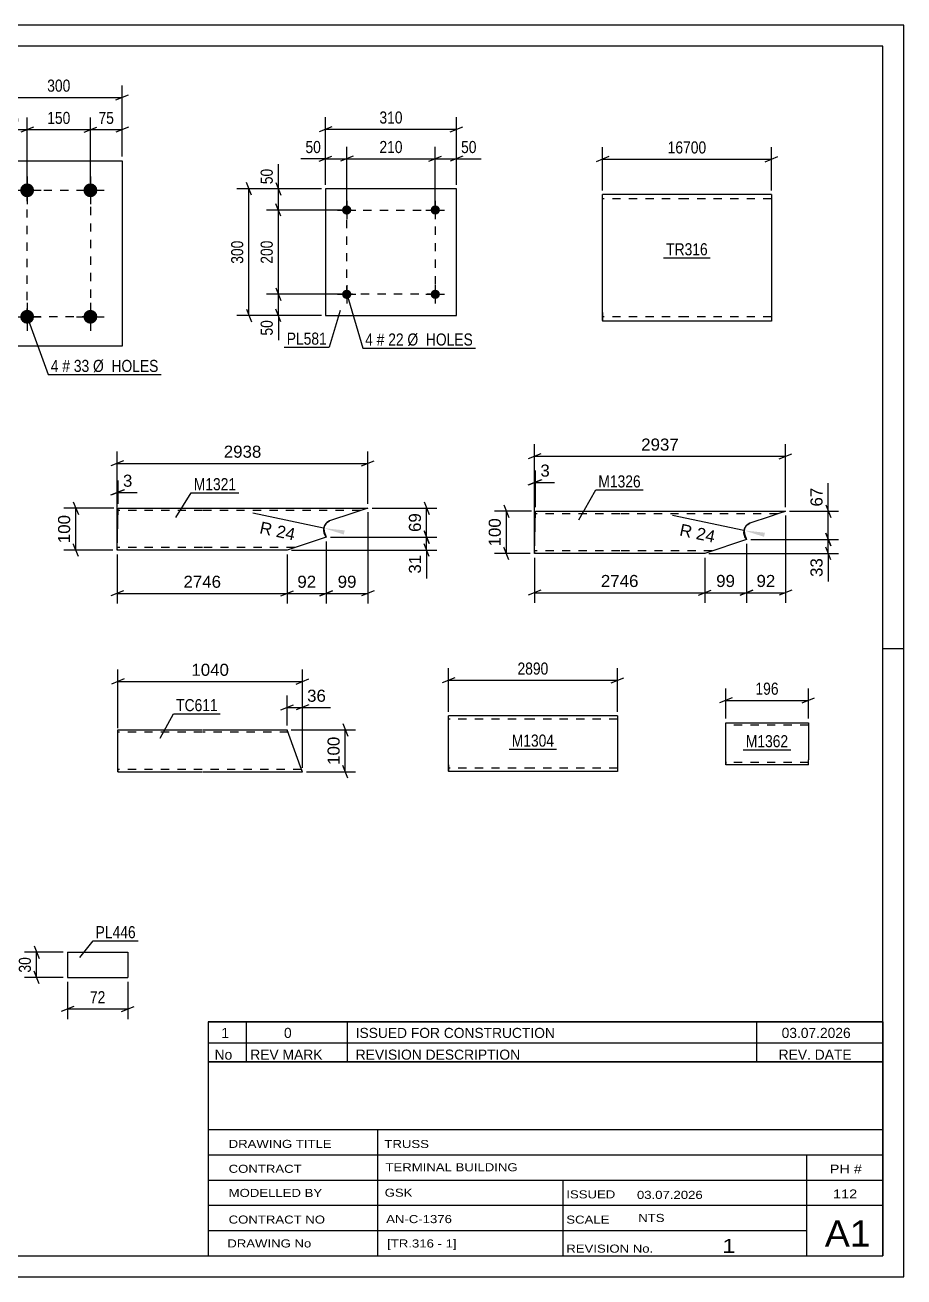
# Model space of a CAD drawing. Header units: millimetres. Extents: x 0 to 420, y 0 to 297.
# Drawn here: x 211.6 to 420, y 0 to 297 of the extents above; entities that cross this region are included whole.
import ezdxf

# ---------------------------------------------------------------- set-up
doc = ezdxf.new("R2010")
doc.units = ezdxf.units.MM
doc.linetypes.add('DXK_LINE_DOT2', pattern=[3.9198, 1.9599, -1.9599])
doc.styles.add('Arial', font='ARIAL.TTF', dxfattribs={"height": 0.2})
doc.styles.add('Arial Narrow', font='ARIALN.TTF', dxfattribs={"height": 0.2})

# ---------------------------------------------------------------- blocks, each defined once
blk = doc.blocks.new('Unknown-761555369-12062')
at = {"color": 7, "linetype": 'Continuous'}
for p, q in [((255, 60.55), (415, 60.55)), ((415, 60.55), (255, 60.55)), ((255, 60.55), (255, 55.55)), ((264, 60.55), (264, 55.55)), ((288, 60.55), (288, 55.55)), ((385, 60.55), (385, 55.55)), ((415, 60.55), (415, 55.55)), ((255, 55.55), (415, 55.55)), ((255, 55.55), (255, 51.05)), ((255, 55.55), (415, 55.55)), ((264, 55.55), (264, 51.05)), ((288, 55.55), (288, 51.05)), ((385, 55.55), (385, 51.05)), ((415, 55.55), (415, 51.05)), ((415, 51.05), (255, 51.05))]:
    blk.add_line(p, q, dxfattribs=at)
at = {"color": 7, "linetype": 'Continuous', "style": 'Arial Narrow'}
for s, height, width, p in [('1', 2.39, 1.196471, (258.16, 56.7)), ('0', 2.39, 1.196471, (273, 56.7)), ('ISSUED FOR CONSTRUCTION', 2.3861, 1.196471, (290, 56.7)), ('03.07.2026', 2.386, 1.196471, (391, 56.7)), ('No', 2.386, 1.2, (256.54, 51.55)), ('REV MARK', 2.386, 1.2, (265, 51.55)), ('REVISION DESCRIPTION', 2.3861, 1.2, (290, 51.55)), ('REV. DATE', 2.386, 1.2, (390.28, 51.55))]:
    blk.add_text(s, height=height, dxfattribs=dict(at, width=width)).set_placement(p)
blk = doc.blocks.new('Unknown-761555369-1163')
at = {"color": 5, "linetype": 'Continuous'}
for p, q in [((420, 297), (0, 297)), ((420, 0), (420, 297)), ((415, 292), (5, 292)), ((415, 5), (415, 292)), ((420, 149), (415, 149)), ((5, 5), (415, 5)), ((0, 0), (420, 0))]:
    blk.add_line(p, q, dxfattribs=at)
blk = doc.blocks.new('Unknown-761555369-12061')
at = {"color": 7, "linetype": 'Continuous'}
for p, q in [((255, 51.05), (255, 5)), ((255, 51.05), (415, 51.05)), ((415, 51), (415, 5)), ((255, 35), (415, 35)), ((295.14, 35), (295.14, 5)), ((255, 29), (415, 29)), ((397, 5.05), (397, 29.05)), ((255, 23), (415, 23)), ((339.14, 23), (339.14, 5)), ((255, 17), (415, 17)), ((255, 11), (397, 11)), ((255, 5), (415, 5))]:
    blk.add_line(p, q, dxfattribs=at)
at = {"color": 7, "style": 'Arial Narrow'}
for s, height, width, p in [('DRAWING TITLE', 1.9089, 1.425378, (259.88, 30.61)), ('TRUSS', 1.909, 1.425378, (296.81, 30.59)), ('TERMINAL BUILDING', 1.9089, 1.425378, (297.06, 25.07)), ('CONTRACT', 1.909, 1.425378, (259.88, 24.71)), ('MODELLED BY', 1.9089, 1.425378, (259.88, 18.98)), ('GSK', 1.909, 1.425378, (296.88, 19.04)), ('ISSUED', 1.909, 1.425378, (339.94, 18.64)), ('03.07.2026', 1.909, 1.425378, (356.69, 18.52)), ('CONTRACT NO', 1.9089, 1.425378, (259.88, 12.66)), ('AN-C-1376', 1.909, 1.425378, (297.23, 12.78)), ('SCALE', 1.909, 1.425378, (339.94, 12.65)), ('A1', 6.204, 1.25, (401.24, 7.2)), ('DRAWING No', 1.909, 1.425378, (259.56, 7)), ('[TR.316 - 1]', 1.9089, 1.425378, (297.46, 6.99)), ('1', 3.34, 1.5, (376.91, 5.68)), ('REVISION No.', 1.9089, 1.425378, (339.94, 5.77))]:
    blk.add_text(s, height=height, dxfattribs=dict(at, width=width)).set_placement(p)
at = {"color": 7, "linetype": 'Continuous', "style": 'Arial Narrow'}
for s, height, width, p in [('PH #', 2.1, 1.42538, (402.4, 24.55)), ('112', 2.1, 1.42538, (403.19, 18.65)), ('NTS', 1.909, 1.425378, (357, 13.05))]:
    blk.add_text(s, height=height, dxfattribs=dict(at, width=width)).set_placement(p)
blk = doc.blocks.new('Part-761555369-11065 - 11061')
at = {"color": 2, "linetype": 'Continuous'}
for p, q in [((233.44, 172.51), (233.69, 182.42)), ((233.69, 182.42), (253.68, 182.42)), ((253.78, 182.42), (292.9, 182.42)), ((289.33, 181.22), (283.82, 179.37)), ((292.9, 182.42), (289.33, 181.22)), ((283.14, 178.98), (283.82, 179.37)), ((283, 175.51), (273.78, 172.42)), ((282.56, 176.84), (282.46, 177.61)), ((282.56, 176.84), (283, 175.51)), ((233.44, 172.42), (233.44, 172.51)), ((253.68, 172.42), (233.44, 172.42)), ((273.78, 172.42), (253.78, 172.42))]:
    blk.add_line(p, q, dxfattribs=at)
at = {"color": 7, "linetype": 'DXK_LINE_DOT2'}
for p, q in [((253.68, 181.82), (233.68, 181.82)), ((291.11, 181.82), (253.78, 181.82)), ((292.63, 182.33), (289.33, 181.22)), ((283.82, 179.37), (283.14, 178.98)), ((283.82, 179.37), (283.14, 178.98)), ((283.14, 178.98), (283.82, 179.37)), ((282.46, 177.61), (282.56, 176.84)), ((282.46, 177.61), (282.56, 176.84)), ((282.56, 176.84), (282.46, 177.61)), ((233.45, 172.77), (233.44, 172.42)), ((253.68, 173.02), (233.46, 173.02)), ((275.56, 173.02), (253.78, 173.02))]:
    blk.add_line(p, q, dxfattribs=at)
at = {"color": 2, "linetype": 'Continuous'}
blk.add_arc((284.46, 177.48), 2, 131.0368, 176.0368, dxfattribs=at)
at = {"color": 7, "linetype": 'DXK_LINE_DOT2'}
blk.add_arc((284.46, 177.48), 2, 131.0368, 176.0368, dxfattribs=at)
blk.add_arc((284.46, 177.48), 2, 131.0368, 176.0368, dxfattribs=at)
blk.add_arc((284.46, 177.48), 2, 131.0368, 176.0368, dxfattribs=at)
blk = doc.blocks.new('Part-761555369-11073 - 11072')
at = {"color": 2, "linetype": 'Continuous'}
for p, q in [((332.41, 171.73), (332.67, 181.64)), ((332.67, 181.64), (352.65, 181.64)), ((352.75, 181.64), (391.88, 181.64)), ((391.88, 181.64), (388.3, 180.44)), ((382.79, 178.44), (383.47, 178.82)), ((388.3, 180.44), (383.47, 178.82)), ((382.21, 176.29), (382.11, 177.07)), ((382.21, 176.29), (382.66, 174.96)), ((382.66, 174.96), (372.75, 171.64)), ((332.41, 171.64), (332.41, 171.73)), ((352.65, 171.64), (332.41, 171.64)), ((372.75, 171.64), (352.75, 171.64))]:
    blk.add_line(p, q, dxfattribs=at)
at = {"color": 7, "linetype": 'DXK_LINE_DOT2'}
for p, q in [((391.61, 181.55), (388.3, 180.44)), ((352.65, 181.04), (332.65, 181.04)), ((390.09, 181.04), (352.75, 181.04)), ((383.47, 178.82), (382.79, 178.44)), ((383.47, 178.82), (382.79, 178.44)), ((382.79, 178.44), (383.47, 178.82)), ((382.11, 177.07), (382.21, 176.29)), ((382.11, 177.07), (382.21, 176.29)), ((382.21, 176.29), (382.11, 177.07)), ((332.42, 171.99), (332.41, 171.64)), ((352.65, 172.24), (332.43, 172.24)), ((374.54, 172.24), (352.75, 172.24))]:
    blk.add_line(p, q, dxfattribs=at)
at = {"color": 2, "linetype": 'Continuous'}
blk.add_arc((384.11, 176.93), 2, 131.0368, 176.0368, dxfattribs=at)
at = {"color": 7, "linetype": 'DXK_LINE_DOT2'}
blk.add_arc((384.11, 176.93), 2, 131.0368, 176.0368, dxfattribs=at)
blk.add_arc((384.11, 176.93), 2, 131.0368, 176.0368, dxfattribs=at)
blk.add_arc((384.11, 176.93), 2, 131.0368, 176.0368, dxfattribs=at)
blk = doc.blocks.new('Part-761555369-11568 - 11567')
at = {"color": 2, "linetype": 'Continuous'}
for p, q in [((233.62, 119.9), (233.62, 129.81)), ((233.62, 129.81), (253.62, 129.81)), ((253.72, 129.81), (273.72, 129.81)), ((276.92, 121.01), (273.72, 129.81)), ((233.62, 119.81), (233.62, 119.9)), ((233.62, 119.81), (253.62, 119.81)), ((253.72, 119.81), (277.36, 119.81)), ((277.36, 119.81), (276.92, 121.01))]:
    blk.add_line(p, q, dxfattribs=at)
at = {"color": 7, "linetype": 'DXK_LINE_DOT2'}
for p, q in [((253.62, 129.21), (233.62, 129.21)), ((273.94, 129.21), (253.72, 129.21)), ((253.62, 120.41), (233.62, 120.41)), ((233.62, 120.16), (233.62, 119.81)), ((277.14, 120.41), (253.72, 120.41)), ((277.33, 119.9), (277.23, 120.16)), ((277.36, 119.81), (277.33, 119.9))]:
    blk.add_line(p, q, dxfattribs=at)
blk = doc.blocks.new('Part-761555369-9122 - 9121')
at = {"color": 2, "linetype": 'Continuous'}
for p, q in [((331.97, 133.1), (311.97, 133.1)), ((311.97, 121.5), (311.97, 133.1)), ((352.07, 133.1), (332.07, 133.1)), ((352.07, 133.1), (352.07, 119.9)), ((311.97, 121.5), (311.97, 119.9)), ((331.97, 119.9), (311.97, 119.9)), ((352.07, 119.9), (332.07, 119.9))]:
    blk.add_line(p, q, dxfattribs=at)
at = {"color": 7, "linetype": 'DXK_LINE_DOT2'}
for p, q in [((331.97, 132.3), (311.97, 132.3)), ((352.07, 132.3), (332.07, 132.3)), ((311.97, 120.02), (311.97, 121.5)), ((311.97, 120.7), (311.97, 120.76)), ((331.97, 120.7), (311.97, 120.7)), ((352.07, 120.7), (332.07, 120.7)), ((352.07, 120.7), (352.07, 120.76))]:
    blk.add_line(p, q, dxfattribs=at)
blk = doc.blocks.new('Part-761555369-9168 - 9167')
at = {"color": 2, "linetype": 'Continuous'}
for p, q in [((368.5, 256.77), (348.5, 256.77)), ((348.5, 228.77), (348.5, 256.77)), ((388.6, 256.77), (368.6, 256.77)), ((388.6, 256.77), (388.6, 226.77)), ((348.5, 228.77), (348.5, 226.77)), ((368.5, 226.77), (348.5, 226.77)), ((388.6, 226.77), (368.6, 226.77))]:
    blk.add_line(p, q, dxfattribs=at)
at = {"color": 7, "linetype": 'DXK_LINE_DOT2'}
for p, q in [((368.5, 255.77), (348.5, 255.77)), ((388.6, 255.77), (368.6, 255.77)), ((348.5, 226.92), (348.5, 228.77)), ((348.5, 227.77), (348.5, 227.85)), ((368.5, 227.77), (348.5, 227.77)), ((388.6, 227.77), (368.6, 227.77)), ((388.6, 227.77), (388.6, 227.85))]:
    blk.add_line(p, q, dxfattribs=at)
blk = doc.blocks.new('Bolt-761555369-9188 - 9186')
at = {"linetype": 'Continuous'}
for points in [[(212.1, 259.44, -1), (212.1, 256.14, -1)], [(227.1, 259.44, -1), (227.1, 256.14, -1)], [(212.1, 229.44, -1), (212.1, 226.14, -1)], [(227.1, 229.44, -1), (227.1, 226.14, -1)]]:
    blk.add_hatch(color=1, dxfattribs=at).paths.add_polyline_path(points)
at = {"color": 1, "linetype": 'Continuous'}
for p, q in [((212.1, 261.09), (212.1, 254.49)), ((227.1, 261.09), (227.1, 254.49)), ((208.8, 257.79), (215.4, 257.79)), ((223.8, 257.79), (230.4, 257.79)), ((212.1, 231.09), (212.1, 224.49)), ((227.1, 231.09), (227.1, 224.49)), ((208.8, 227.79), (215.4, 227.79)), ((223.8, 227.79), (230.4, 227.79))]:
    blk.add_line(p, q, dxfattribs=at)
blk = doc.blocks.new('Part-761555369-9187 - 9186')
at = {"color": 2, "linetype": 'Continuous'}
for p, q in [((204.6, 220.79), (204.6, 264.79)), ((204.6, 264.79), (234.6, 264.79)), ((234.6, 264.79), (234.6, 220.79)), ((234.6, 220.79), (204.6, 220.79))]:
    blk.add_line(p, q, dxfattribs=at)
blk = doc.blocks.new('Part-761555369-9251 - 9250')
at = {"color": 2, "linetype": 'Continuous'}
for p, q in [((221.67, 77.04), (221.67, 71.04)), ((221.67, 77.04), (235.98, 77.04)), ((235.98, 77.04), (235.98, 71.04)), ((221.67, 71.04), (235.98, 71.04))]:
    blk.add_line(p, q, dxfattribs=at)
blk = doc.blocks.new('Part-761555369-9287 - 9286')
at = {"color": 2, "linetype": 'Continuous'}
for p, q in [((377.73, 130.28), (377.73, 131.48)), ((377.73, 131.48), (397.33, 131.48)), ((397.33, 131.48), (397.33, 131.39)), ((397.33, 131.39), (397.33, 130.28)), ((377.73, 122.22), (377.73, 130.28)), ((397.33, 130.28), (397.33, 122.68)), ((377.73, 121.57), (377.73, 122.22)), ((397.33, 121.48), (397.33, 122.68)), ((377.73, 121.48), (377.73, 121.57)), ((397.33, 121.48), (377.73, 121.48))]:
    blk.add_line(p, q, dxfattribs=at)
at = {"color": 7, "linetype": 'DXK_LINE_DOT2'}
for p, q in [((397.33, 130.88), (377.73, 130.88)), ((397.33, 131.13), (397.33, 130.28)), ((377.73, 122.22), (377.73, 121.83)), ((377.73, 122.08), (377.73, 122.13)), ((397.33, 122.08), (377.73, 122.08)), ((397.33, 122.13), (397.33, 122.45)), ((397.33, 122.08), (397.33, 122.13)), ((397.33, 122.08), (397.33, 122.13)), ((377.73, 121.48), (377.73, 121.48))]:
    blk.add_line(p, q, dxfattribs=at)
blk = doc.blocks.new('Part-761555369-9294 - 9293')
at = {"color": 2, "linetype": 'Continuous'}
for p, q in [((313.87, 258.12), (282.87, 258.12)), ((282.87, 258.12), (282.87, 228.12)), ((313.87, 228.12), (313.87, 258.12)), ((282.87, 228.12), (313.87, 228.12))]:
    blk.add_line(p, q, dxfattribs=at)
blk = doc.blocks.new('Bolt-761555369-9295 - 9293')
at = {"linetype": 'Continuous'}
for points in [[(288.97, 233.12, -1), (286.77, 233.12, -1)], [(309.97, 233.12, -1), (307.77, 233.12, -1)]]:
    blk.add_hatch(color=1, dxfattribs=at).paths.add_polyline_path(points)
at = {"color": 1, "linetype": 'Continuous'}
for p, q in [((287.87, 235.32), (287.87, 230.92)), ((308.87, 235.32), (308.87, 230.92)), ((285.67, 233.12), (290.07, 233.12)), ((306.67, 233.12), (311.07, 233.12))]:
    blk.add_line(p, q, dxfattribs=at)
blk = doc.blocks.new('Bolt-761555369-9296 - 9293')
at = {"linetype": 'Continuous'}
for points in [[(288.97, 253.12, -1), (286.77, 253.12, -1)], [(309.97, 253.12, -1), (307.77, 253.12, -1)]]:
    blk.add_hatch(color=1, dxfattribs=at).paths.add_polyline_path(points)
at = {"color": 1, "linetype": 'Continuous'}
for p, q in [((285.67, 253.12), (290.07, 253.12)), ((287.87, 255.32), (287.87, 250.92)), ((306.67, 253.12), (311.07, 253.12)), ((308.87, 255.32), (308.87, 250.92))]:
    blk.add_line(p, q, dxfattribs=at)
blk = doc.blocks.new('Rectangle-761555369-10828 - 9186')
at = {"color": 1, "linetype": 'DXK_LINE_DOT2'}
blk.add_lwpolyline([(212.1, 257.79), (227.1, 257.79), (227.1, 227.79), (212.1, 227.79), (212.1, 257.79)], close=True, dxfattribs=at)
blk = doc.blocks.new('Rectangle-761555369-11033 - 9293')
at = {"color": 1, "linetype": 'DXK_LINE_DOT2'}
blk.add_lwpolyline([(287.87, 253.12), (308.87, 253.12), (308.87, 233.12), (287.87, 233.12), (287.87, 253.12)], close=True, dxfattribs=at)
blk = doc.blocks.new('StraightDimension-761555369-11142 - 11061')
at = {"color": 7, "linetype": 'Continuous'}
for p, q in [((292.9, 181.42), (292.9, 159.75)), ((283, 174.51), (283, 159.75)), ((281.5, 161.55), (284.5, 162.75)), ((283, 162.15), (292.9, 162.15)), ((294.4, 162.75), (291.4, 161.55))]:
    blk.add_line(p, q, dxfattribs=at)
at = {"color": 0}
blk.add_wipeout([(290.78, 162.9), (290.78, 167.1), (285.13, 167.1), (285.13, 162.9)], dxfattribs=at)
at = {"color": 3, "style": 'Arial'}
blk.add_text('99', height=2.865, dxfattribs=at).set_placement((285.73, 163.5))
blk = doc.blocks.new('StraightDimension-761555369-11230 - 11061')
at = {"color": 7, "linetype": 'Continuous'}
for p, q in [((232.69, 182.42), (220.79, 182.42)), ((223.04, 183.92), (224.24, 180.92)), ((223.64, 172.42), (223.64, 182.42)), ((232.44, 172.42), (220.79, 172.42)), ((224.24, 170.92), (223.04, 173.92))]:
    blk.add_line(p, q, dxfattribs=at)
at = {"color": 0}
blk.add_wipeout([(222.89, 181.35), (218.69, 181.35), (218.69, 173.48), (222.89, 173.48)], dxfattribs=at)
at = {"color": 3, "style": 'Arial'}
blk.add_text('100', height=2.865, rotation=90.0002, dxfattribs=at).set_placement((222.29, 174.08))
blk = doc.blocks.new('StraightDimension-761555369-11143 - 11061')
at = {"color": 7, "linetype": 'Continuous'}
for p, q in [((283, 174.51), (283, 159.75)), ((273.78, 171.42), (273.78, 159.75)), ((272.28, 161.55), (275.28, 162.75)), ((273.78, 162.15), (283, 162.15)), ((284.5, 162.75), (281.5, 161.55))]:
    blk.add_line(p, q, dxfattribs=at)
at = {"color": 0}
blk.add_wipeout([(281.21, 162.9), (281.21, 167.1), (275.57, 167.1), (275.57, 162.9)], dxfattribs=at)
at = {"color": 3, "style": 'Arial'}
blk.add_text('92', height=2.865, dxfattribs=at).set_placement((276.17, 163.5))
blk = doc.blocks.new('StraightDimension-761555369-11111 - 11061')
at = {"color": 7, "linetype": 'Continuous'}
for p, q in [((233.44, 173.42), (233.44, 188.97)), ((233.69, 183.42), (233.69, 188.97)), ((231.94, 185.52), (234.94, 186.72)), ((235.19, 186.72), (232.19, 185.52)), ((233.44, 186.12), (233.69, 186.12))]:
    blk.add_line(p, q, dxfattribs=at)
at = {"color": 0}
blk.add_wipeout([(237.64, 186.87), (237.64, 191.07), (234.22, 191.07), (234.22, 186.87)], dxfattribs=at)
at = {"color": 7, "linetype": 'Continuous'}
blk.add_line((233.69, 186.12), (238.16, 186.12), dxfattribs=at)
blk.add_line((233.69, 186.12), (238.16, 186.12), dxfattribs=at)
at = {"color": 3, "style": 'Arial'}
blk.add_text('3', height=2.87, dxfattribs=at).set_placement((234.82, 187.47))
blk = doc.blocks.new('StraightDimension-761555369-11131 - 11061')
at = {"color": 7, "linetype": 'Continuous'}
for p, q in [((234.94, 193.6), (231.94, 192.4)), ((233.44, 173.42), (233.44, 195.85)), ((291.4, 192.4), (294.4, 193.6)), ((292.9, 183.42), (292.9, 195.85)), ((233.44, 193), (292.9, 193))]:
    blk.add_line(p, q, dxfattribs=at)
at = {"color": 0}
blk.add_wipeout([(268.22, 193.75), (268.22, 197.95), (258.12, 197.95), (258.12, 193.75)], dxfattribs=at)
at = {"color": 3, "style": 'Arial'}
blk.add_text('2938', height=2.865, dxfattribs=at).set_placement((258.72, 194.35))
blk = doc.blocks.new('StraightDimension-761555369-11144 - 11061')
at = {"color": 7, "linetype": 'Continuous'}
for p, q in [((233.44, 171.42), (233.44, 159.75)), ((273.78, 171.42), (273.78, 159.75)), ((234.94, 162.75), (231.94, 161.55)), ((233.44, 162.15), (273.78, 162.15)), ((272.28, 161.55), (275.28, 162.75))]:
    blk.add_line(p, q, dxfattribs=at)
at = {"color": 0}
blk.add_wipeout([(258.66, 162.9), (258.66, 167.1), (248.56, 167.1), (248.56, 162.9)], dxfattribs=at)
at = {"color": 3, "style": 'Arial'}
blk.add_text('2746', height=2.865, dxfattribs=at).set_placement((249.16, 163.5))
blk = doc.blocks.new('StraightDimension-761555369-11188 - 11061')
at = {"color": 7, "linetype": 'Continuous'}
for p, q in [((293.9, 182.42), (309.23, 182.42)), ((306.23, 183.92), (307.43, 180.92)), ((306.83, 175.51), (306.83, 182.42)), ((284, 175.51), (309.23, 175.51)), ((307.43, 174.01), (306.23, 177.01))]:
    blk.add_line(p, q, dxfattribs=at)
at = {"color": 0}
blk.add_wipeout([(306.08, 181.79), (301.88, 181.79), (301.88, 176.14), (306.08, 176.14)], dxfattribs=at)
at = {"color": 3, "style": 'Arial'}
blk.add_text('69', height=2.865, rotation=90.0002, dxfattribs=at).set_placement((305.48, 176.74))
blk = doc.blocks.new('StraightDimension-761555369-11189 - 11061')
at = {"color": 7, "linetype": 'Continuous'}
for p, q in [((284, 175.51), (309.23, 175.51)), ((306.23, 177.01), (307.43, 174.01)), ((306.83, 172.42), (306.83, 175.51)), ((274.78, 172.42), (309.23, 172.42)), ((307.43, 170.92), (306.23, 173.92))]:
    blk.add_line(p, q, dxfattribs=at)
at = {"color": 0}
blk.add_wipeout([(306.08, 171.89), (301.88, 171.89), (301.88, 166.25), (306.08, 166.25)], dxfattribs=at)
at = {"color": 7, "linetype": 'Continuous'}
blk.add_line((306.83, 172.42), (306.83, 165.72), dxfattribs=at)
blk.add_line((306.83, 172.42), (306.83, 165.72), dxfattribs=at)
at = {"color": 3, "style": 'Arial'}
blk.add_text('31', height=2.865, rotation=90.0002, dxfattribs=at).set_placement((305.48, 166.85))
blk = doc.blocks.new('RadiusDimension-761555369-12030 - 11061')
at = {"linetype": 'Continuous'}
blk.add_hatch(color=7, dxfattribs=at).paths.add_polyline_path([(287.18, 176.14), (282.39, 177.66), (287.39, 177.11)])
at = {"color": 7, "linetype": 'Continuous'}
blk.add_line((282.39, 177.66), (265.58, 181.21), dxfattribs=at)
blk.add_arc((284.73, 177.16), 2.39, 112.3296, 223.8129, dxfattribs=at)
at = {"color": 0}
blk.add_wipeout([(275.77, 174), (276.64, 178.11), (267.2, 180.1), (266.33, 175.99)], dxfattribs=at)
at = {"color": 3, "style": 'Arial'}
blk.add_text('R 24', height=2.865, rotation=-11.929, dxfattribs=at).set_placement((267.04, 176.45))
blk = doc.blocks.new('StraightDimension-761555369-11328 - 11072')
at = {"color": 7, "linetype": 'Continuous'}
for p, q in [((392.88, 181.64), (404.45, 181.64)), ((401.45, 183.14), (402.65, 180.14)), ((402.05, 174.96), (402.05, 181.64)), ((402.65, 173.46), (401.45, 176.46)), ((383.66, 174.96), (404.45, 174.96))]:
    blk.add_line(p, q, dxfattribs=at)
at = {"color": 0}
blk.add_wipeout([(401.3, 187.82), (397.1, 187.82), (397.1, 182.17), (401.3, 182.17)], dxfattribs=at)
at = {"color": 7, "linetype": 'Continuous'}
blk.add_line((402.05, 181.64), (402.05, 188.34), dxfattribs=at)
blk.add_line((402.05, 181.64), (402.05, 188.34), dxfattribs=at)
at = {"color": 3, "style": 'Arial'}
blk.add_text('67', height=2.865, rotation=90.0002, dxfattribs=at).set_placement((400.7, 182.77))
blk = doc.blocks.new('StraightDimension-761555369-11272 - 11072')
at = {"color": 7, "linetype": 'Continuous'}
for p, q in [((332.41, 172.64), (332.41, 197.54)), ((391.88, 182.64), (391.88, 197.54)), ((333.91, 195.29), (330.91, 194.09)), ((332.41, 194.69), (391.88, 194.69)), ((390.38, 194.09), (393.38, 195.29))]:
    blk.add_line(p, q, dxfattribs=at)
at = {"color": 0}
blk.add_wipeout([(367.19, 195.44), (367.19, 199.64), (357.1, 199.64), (357.1, 195.44)], dxfattribs=at)
at = {"color": 3, "style": 'Arial'}
blk.add_text('2937', height=2.865, dxfattribs=at).set_placement((357.7, 196.04))
blk = doc.blocks.new('StraightDimension-761555369-11284 - 11072')
at = {"color": 7, "linetype": 'Continuous'}
for p, q in [((382.66, 173.96), (382.66, 159.93)), ((372.75, 170.64), (372.75, 159.93)), ((371.25, 161.73), (374.25, 162.93)), ((372.75, 162.33), (382.66, 162.33)), ((384.16, 162.93), (381.16, 161.73))]:
    blk.add_line(p, q, dxfattribs=at)
at = {"color": 0}
blk.add_wipeout([(380.53, 163.08), (380.53, 167.28), (374.88, 167.28), (374.88, 163.08)], dxfattribs=at)
at = {"color": 3, "style": 'Arial'}
blk.add_text('99', height=2.865, dxfattribs=at).set_placement((375.48, 163.68))
blk = doc.blocks.new('StraightDimension-761555369-11283 - 11072')
at = {"color": 7, "linetype": 'Continuous'}
for p, q in [((391.88, 180.64), (391.88, 159.93)), ((382.66, 173.96), (382.66, 159.93)), ((381.16, 161.73), (384.16, 162.93)), ((382.66, 162.33), (391.88, 162.33)), ((393.38, 162.93), (390.38, 161.73))]:
    blk.add_line(p, q, dxfattribs=at)
at = {"color": 0}
blk.add_wipeout([(390.09, 163.08), (390.09, 167.28), (384.44, 167.28), (384.44, 163.08)], dxfattribs=at)
at = {"color": 3, "style": 'Arial'}
blk.add_text('92', height=2.865, dxfattribs=at).set_placement((385.04, 163.68))
blk = doc.blocks.new('StraightDimension-761555369-11254 - 11072')
at = {"color": 7, "linetype": 'Continuous'}
for p, q in [((332.41, 172.64), (332.41, 191.36)), ((332.67, 182.64), (332.67, 191.36)), ((330.91, 187.91), (333.91, 189.11)), ((334.17, 189.11), (331.17, 187.91)), ((332.41, 188.51), (332.67, 188.51))]:
    blk.add_line(p, q, dxfattribs=at)
at = {"color": 0}
blk.add_wipeout([(336.62, 189.26), (336.62, 193.46), (333.19, 193.46), (333.19, 189.26)], dxfattribs=at)
at = {"color": 7, "linetype": 'Continuous'}
blk.add_line((332.67, 188.51), (337.14, 188.51), dxfattribs=at)
blk.add_line((332.67, 188.51), (337.14, 188.51), dxfattribs=at)
at = {"color": 3, "style": 'Arial'}
blk.add_text('3', height=2.87, dxfattribs=at).set_placement((333.79, 189.86))
blk = doc.blocks.new('StraightDimension-761555369-11285 - 11072')
at = {"color": 7, "linetype": 'Continuous'}
for p, q in [((332.41, 170.64), (332.41, 159.93)), ((372.75, 170.64), (372.75, 159.93)), ((333.91, 162.93), (330.91, 161.73)), ((332.41, 162.33), (372.75, 162.33)), ((371.25, 161.73), (374.25, 162.93))]:
    blk.add_line(p, q, dxfattribs=at)
at = {"color": 0}
blk.add_wipeout([(357.63, 163.08), (357.63, 167.28), (347.54, 167.28), (347.54, 163.08)], dxfattribs=at)
at = {"color": 3, "style": 'Arial'}
blk.add_text('2746', height=2.865, dxfattribs=at).set_placement((348.14, 163.68))
blk = doc.blocks.new('StraightDimension-761555369-11329 - 11072')
at = {"color": 7, "linetype": 'Continuous'}
for p, q in [((401.45, 176.46), (402.65, 173.46)), ((383.66, 174.96), (404.45, 174.96)), ((402.65, 170.14), (401.45, 173.14)), ((402.05, 171.64), (402.05, 174.96)), ((373.75, 171.64), (404.45, 171.64))]:
    blk.add_line(p, q, dxfattribs=at)
at = {"color": 0}
blk.add_wipeout([(401.3, 171.12), (397.1, 171.12), (397.1, 165.47), (401.3, 165.47)], dxfattribs=at)
at = {"color": 7, "linetype": 'Continuous'}
blk.add_line((402.05, 171.64), (402.05, 164.95), dxfattribs=at)
blk.add_line((402.05, 171.64), (402.05, 164.95), dxfattribs=at)
at = {"color": 3, "style": 'Arial'}
blk.add_text('33', height=2.865, rotation=90.0002, dxfattribs=at).set_placement((400.7, 166.07))
blk = doc.blocks.new('StraightDimension-761555369-11370 - 11072')
at = {"color": 7, "linetype": 'Continuous'}
for p, q in [((331.67, 181.64), (322.9, 181.64)), ((325.15, 183.14), (326.35, 180.14)), ((325.75, 171.64), (325.75, 181.64)), ((326.35, 170.14), (325.15, 173.14)), ((331.41, 171.64), (322.9, 171.64))]:
    blk.add_line(p, q, dxfattribs=at)
at = {"color": 0}
blk.add_wipeout([(325, 180.58), (320.8, 180.58), (320.8, 172.71), (325, 172.71)], dxfattribs=at)
at = {"color": 3, "style": 'Arial'}
blk.add_text('100', height=2.865, rotation=90.0002, dxfattribs=at).set_placement((324.4, 173.31))
blk = doc.blocks.new('RadiusDimension-761555369-12039 - 11072')
at = {"linetype": 'Continuous'}
blk.add_hatch(color=7, dxfattribs=at).paths.add_polyline_path([(386.83, 175.59), (382.04, 177.11), (387.04, 176.56)])
at = {"color": 7, "linetype": 'Continuous'}
blk.add_line((382.04, 177.11), (365.15, 180.68), dxfattribs=at)
blk.add_arc((384.38, 176.62), 2.39, 112.3296, 223.8129, dxfattribs=at)
at = {"color": 0}
blk.add_wipeout([(375.33, 173.47), (376.2, 177.58), (366.76, 179.57), (365.9, 175.46)], dxfattribs=at)
at = {"color": 3, "style": 'Arial'}
blk.add_text('R 24', height=2.865, rotation=-11.929, dxfattribs=at).set_placement((366.61, 175.92))
blk = doc.blocks.new('StraightDimension-761555369-11600 - 11567')
at = {"color": 7, "linetype": 'Continuous'}
for p, q in [((273.72, 130.81), (273.72, 137.96)), ((277.36, 120.81), (277.36, 137.96)), ((272.22, 134.51), (275.22, 135.71)), ((273.72, 135.11), (277.36, 135.11)), ((278.86, 135.71), (275.86, 134.51))]:
    blk.add_line(p, q, dxfattribs=at)
at = {"color": 0}
blk.add_wipeout([(283.53, 135.86), (283.53, 140.06), (277.88, 140.06), (277.88, 135.86)], dxfattribs=at)
at = {"color": 7, "linetype": 'Continuous'}
blk.add_line((277.36, 135.11), (284.06, 135.11), dxfattribs=at)
blk.add_line((277.36, 135.11), (284.06, 135.11), dxfattribs=at)
at = {"color": 3, "style": 'Arial'}
blk.add_text('36', height=2.865, dxfattribs=at).set_placement((278.48, 136.46))
blk = doc.blocks.new('StraightDimension-761555369-11574 - 11567')
at = {"color": 7, "linetype": 'Continuous'}
for p, q in [((233.62, 130.21), (233.62, 144.11)), ((277.36, 120.81), (277.36, 144.11)), ((235.12, 141.86), (232.12, 140.66)), ((233.62, 141.26), (277.36, 141.26)), ((275.86, 140.66), (278.86, 141.86))]:
    blk.add_line(p, q, dxfattribs=at)
at = {"color": 0}
blk.add_wipeout([(260.54, 142.01), (260.54, 146.21), (250.44, 146.21), (250.44, 142.01)], dxfattribs=at)
at = {"color": 3, "style": 'Arial'}
blk.add_text('1040', height=2.865, dxfattribs=at).set_placement((251.04, 142.61))
blk = doc.blocks.new('StraightDimension-761555369-11626 - 11567')
at = {"color": 7, "linetype": 'Continuous'}
for p, q in [((286.94, 131.31), (288.14, 128.31)), ((274.72, 129.81), (289.94, 129.81)), ((287.54, 119.81), (287.54, 129.81)), ((278.36, 119.81), (289.94, 119.81)), ((288.14, 118.31), (286.94, 121.31))]:
    blk.add_line(p, q, dxfattribs=at)
at = {"color": 0}
blk.add_wipeout([(286.79, 128.75), (282.59, 128.75), (282.59, 120.88), (286.79, 120.88)], dxfattribs=at)
at = {"color": 3, "style": 'Arial'}
blk.add_text('100', height=2.865, rotation=90.0002, dxfattribs=at).set_placement((286.19, 121.48))
blk = doc.blocks.new('StraightDimension-761555369-9385 - 9121')
at = {"color": 7, "linetype": 'Continuous'}
for p, q in [((311.97, 134.1), (311.97, 144.4)), ((352.07, 134.1), (352.07, 144.4)), ((313.47, 142.15), (310.47, 140.95)), ((311.97, 141.55), (352.07, 141.55)), ((350.57, 140.95), (353.57, 142.15))]:
    blk.add_line(p, q, dxfattribs=at)
at = {"color": 0}
blk.add_wipeout([(336.28, 142.3), (336.28, 146.5), (327.77, 146.5), (327.77, 142.3)], dxfattribs=at)
at = {"color": 3, "style": 'Arial Narrow'}
blk.add_text('2890', height=2.863, dxfattribs=at).set_placement((328.37, 142.9))
blk = doc.blocks.new('StraightDimension-761555369-9445 - 9167')
at = {"color": 7, "linetype": 'Continuous'}
for p, q in [((348.5, 257.77), (348.5, 268.03)), ((388.6, 257.77), (388.6, 268.03)), ((350, 265.78), (347, 264.58)), ((348.5, 265.18), (388.6, 265.18)), ((387.1, 264.58), (390.1, 265.78))]:
    blk.add_line(p, q, dxfattribs=at)
at = {"color": 0}
blk.add_wipeout([(373.72, 265.93), (373.72, 270.13), (363.38, 270.13), (363.38, 265.93)], dxfattribs=at)
at = {"color": 3, "style": 'Arial Narrow'}
blk.add_text('16700', height=2.863, dxfattribs=at).set_placement((363.98, 266.53))
blk = doc.blocks.new('StraightDimension-761555369-9469 - 9186')
at = {"color": 7, "linetype": 'Continuous'}
for p, q in [((227.1, 258.79), (227.1, 275.04)), ((234.6, 265.79), (234.6, 275.04)), ((225.6, 271.59), (228.6, 272.79)), ((227.1, 272.19), (234.6, 272.19)), ((236.1, 272.79), (233.1, 271.59))]:
    blk.add_line(p, q, dxfattribs=at)
at = {"color": 0}
blk.add_wipeout([(233.28, 272.94), (233.28, 277.14), (228.42, 277.14), (228.42, 272.94)], dxfattribs=at)
at = {"color": 3, "style": 'Arial Narrow'}
blk.add_text('75', height=2.863, dxfattribs=at).set_placement((229.02, 273.54))
blk = doc.blocks.new('StraightDimension-761555369-9470 - 9186')
at = {"color": 7, "linetype": 'Continuous'}
for p, q in [((212.1, 258.79), (212.1, 275.04)), ((227.1, 258.79), (227.1, 275.04)), ((213.6, 272.79), (210.6, 271.59)), ((212.1, 272.19), (227.1, 272.19)), ((225.6, 271.59), (228.6, 272.79))]:
    blk.add_line(p, q, dxfattribs=at)
at = {"color": 0}
blk.add_wipeout([(222.94, 272.94), (222.94, 277.14), (216.26, 277.14), (216.26, 272.94)], dxfattribs=at)
at = {"color": 3, "style": 'Arial Narrow'}
blk.add_text('150', height=2.863, dxfattribs=at).set_placement((216.86, 273.54))
blk = doc.blocks.new('StraightDimension-761555369-9471 - 9186')
at = {"color": 7, "linetype": 'Continuous'}
for p, q in [((204.6, 265.79), (204.6, 275.04)), ((212.1, 258.79), (212.1, 275.04)), ((203.1, 271.59), (206.1, 272.79)), ((204.6, 272.19), (212.1, 272.19)), ((213.6, 272.79), (210.6, 271.59))]:
    blk.add_line(p, q, dxfattribs=at)
at = {"color": 0}
blk.add_wipeout([(210.78, 272.94), (210.78, 277.14), (205.92, 277.14), (205.92, 272.94)], dxfattribs=at)
at = {"color": 3, "style": 'Arial Narrow'}
blk.add_text('75', height=2.863, dxfattribs=at).set_placement((206.52, 273.54))
blk = doc.blocks.new('StraightDimension-761555369-9481 - 9186')
at = {"color": 7, "linetype": 'Continuous'}
for p, q in [((204.6, 265.79), (204.6, 282.69)), ((234.6, 265.79), (234.6, 282.69)), ((206.1, 280.44), (203.1, 279.24)), ((204.6, 279.84), (234.6, 279.84)), ((233.1, 279.24), (236.1, 280.44))]:
    blk.add_line(p, q, dxfattribs=at)
at = {"color": 0}
blk.add_wipeout([(222.94, 280.59), (222.94, 284.79), (216.26, 284.79), (216.26, 280.59)], dxfattribs=at)
at = {"color": 3, "style": 'Arial Narrow'}
blk.add_text('300', height=2.863, dxfattribs=at).set_placement((216.86, 281.19))
blk = doc.blocks.new('StraightDimension-761555369-9553 - 9250')
at = {"color": 7, "linetype": 'Continuous'}
for p, q in [((213.74, 78.54), (214.94, 75.54)), ((220.67, 77.04), (211.49, 77.04)), ((214.34, 71.04), (214.34, 77.04)), ((214.94, 69.54), (213.74, 72.54)), ((220.67, 71.04), (211.49, 71.04))]:
    blk.add_line(p, q, dxfattribs=at)
at = {"color": 0}
blk.add_wipeout([(213.59, 76.46), (209.39, 76.46), (209.39, 71.61), (213.59, 71.61)], dxfattribs=at)
at = {"color": 3, "style": 'Arial Narrow'}
blk.add_text('30', height=2.863, rotation=90.0002, dxfattribs=at).set_placement((212.99, 72.21))
blk = doc.blocks.new('StraightDimension-761555369-9557 - 9250')
at = {"color": 7, "linetype": 'Continuous'}
for p, q in [((221.67, 70.04), (221.67, 61.18)), ((235.98, 70.04), (235.98, 61.18)), ((223.17, 64.18), (220.17, 62.98)), ((221.67, 63.58), (235.98, 63.58)), ((234.48, 62.98), (237.48, 64.18))]:
    blk.add_line(p, q, dxfattribs=at)
at = {"color": 0}
blk.add_wipeout([(231.25, 64.33), (231.25, 68.53), (226.39, 68.53), (226.39, 64.33)], dxfattribs=at)
at = {"color": 3, "style": 'Arial Narrow'}
blk.add_text('72', height=2.863, dxfattribs=at).set_placement((226.99, 64.93))
blk = doc.blocks.new('StraightDimension-761555369-9623 - 9286')
at = {"color": 7, "linetype": 'Continuous'}
for p, q in [((377.73, 132.48), (377.73, 139.63)), ((397.33, 132.48), (397.33, 139.63)), ((379.23, 137.38), (376.23, 136.18)), ((377.73, 136.78), (397.33, 136.78)), ((395.83, 136.18), (398.83, 137.38))]:
    blk.add_line(p, q, dxfattribs=at)
at = {"color": 0}
blk.add_wipeout([(390.87, 137.53), (390.87, 141.73), (384.19, 141.73), (384.19, 137.53)], dxfattribs=at)
at = {"color": 3, "style": 'Arial Narrow'}
blk.add_text('196', height=2.863, dxfattribs=at).set_placement((384.79, 138.13))
blk = doc.blocks.new('StraightDimension-761555369-10991 - 9293')
at = {"color": 7, "linetype": 'Continuous'}
for p, q in [((308.87, 254.12), (308.87, 268.13)), ((313.87, 259.12), (313.87, 268.13)), ((307.37, 264.68), (310.37, 265.88)), ((308.87, 265.28), (313.87, 265.28)), ((315.37, 265.88), (312.37, 264.68))]:
    blk.add_line(p, q, dxfattribs=at)
at = {"color": 0}
blk.add_wipeout([(319.25, 266.03), (319.25, 270.23), (314.39, 270.23), (314.39, 266.03)], dxfattribs=at)
at = {"color": 7, "linetype": 'Continuous'}
blk.add_line((313.87, 265.28), (319.77, 265.28), dxfattribs=at)
blk.add_line((313.87, 265.28), (319.77, 265.28), dxfattribs=at)
at = {"color": 3, "style": 'Arial Narrow'}
blk.add_text('50', height=2.863, dxfattribs=at).set_placement((314.99, 266.63))
blk = doc.blocks.new('StraightDimension-761555369-9639 - 9293')
at = {"color": 7, "linetype": 'Continuous'}
for p, q in [((265.28, 256.62), (264.08, 259.62)), ((281.87, 258.12), (261.83, 258.12)), ((264.68, 228.12), (264.68, 258.12)), ((264.08, 229.62), (265.28, 226.62)), ((281.87, 228.12), (261.83, 228.12))]:
    blk.add_line(p, q, dxfattribs=at)
at = {"color": 0}
blk.add_wipeout([(263.93, 246.46), (259.73, 246.46), (259.73, 239.77), (263.93, 239.77)], dxfattribs=at)
at = {"color": 3, "style": 'Arial Narrow'}
blk.add_text('300', height=2.863, rotation=90.0002, dxfattribs=at).set_placement((263.33, 240.37))
blk = doc.blocks.new('StraightDimension-761555369-9627 - 9293')
at = {"color": 7, "linetype": 'Continuous'}
for p, q in [((271.08, 259.62), (272.28, 256.62)), ((281.87, 258.12), (268.83, 258.12)), ((271.68, 253.12), (271.68, 258.12)), ((286.87, 253.12), (268.83, 253.12)), ((272.28, 251.62), (271.08, 254.62))]:
    blk.add_line(p, q, dxfattribs=at)
at = {"color": 0}
blk.add_wipeout([(270.93, 263.5), (266.73, 263.5), (266.73, 258.64), (270.93, 258.64)], dxfattribs=at)
at = {"color": 7, "linetype": 'Continuous'}
blk.add_line((271.68, 258.12), (271.68, 264.02), dxfattribs=at)
blk.add_line((271.68, 258.12), (271.68, 264.02), dxfattribs=at)
at = {"color": 3, "style": 'Arial Narrow'}
blk.add_text('50', height=2.863, rotation=90.0002, dxfattribs=at).set_placement((270.33, 259.24))
blk = doc.blocks.new('StraightDimension-761555369-9659 - 9293')
at = {"color": 7, "linetype": 'Continuous'}
for p, q in [((282.87, 259.12), (282.87, 275.13)), ((313.87, 259.12), (313.87, 275.13)), ((284.37, 272.88), (281.37, 271.68)), ((282.87, 272.28), (313.87, 272.28)), ((312.37, 271.68), (315.37, 272.88))]:
    blk.add_line(p, q, dxfattribs=at)
at = {"color": 0}
blk.add_wipeout([(301.71, 273.03), (301.71, 277.23), (295.03, 277.23), (295.03, 273.03)], dxfattribs=at)
at = {"color": 3, "style": 'Arial Narrow'}
blk.add_text('310', height=2.863, dxfattribs=at).set_placement((295.63, 273.63))
blk = doc.blocks.new('StraightDimension-761555369-9628 - 9293')
at = {"color": 7, "linetype": 'Continuous'}
for p, q in [((286.87, 253.12), (268.83, 253.12)), ((272.28, 251.62), (271.08, 254.62)), ((271.68, 233.12), (271.68, 253.12)), ((286.87, 233.12), (268.83, 233.12)), ((271.08, 234.62), (272.28, 231.62))]:
    blk.add_line(p, q, dxfattribs=at)
at = {"color": 0}
blk.add_wipeout([(270.93, 246.46), (266.73, 246.46), (266.73, 239.78), (270.93, 239.78)], dxfattribs=at)
at = {"color": 3, "style": 'Arial Narrow'}
blk.add_text('200', height=2.863, rotation=90.0002, dxfattribs=at).set_placement((270.33, 240.38))
blk = doc.blocks.new('StraightDimension-761555369-9629 - 9293')
at = {"color": 7, "linetype": 'Continuous'}
for p, q in [((286.87, 233.12), (268.83, 233.12)), ((271.08, 234.62), (272.28, 231.62)), ((271.68, 228.12), (271.68, 233.12)), ((272.28, 226.62), (271.08, 229.62)), ((281.87, 228.12), (268.83, 228.12))]:
    blk.add_line(p, q, dxfattribs=at)
at = {"color": 0}
blk.add_wipeout([(270.93, 227.59), (266.73, 227.59), (266.73, 222.73), (270.93, 222.73)], dxfattribs=at)
at = {"color": 7, "linetype": 'Continuous'}
blk.add_line((271.68, 228.12), (271.68, 222.21), dxfattribs=at)
blk.add_line((271.68, 228.12), (271.68, 222.21), dxfattribs=at)
at = {"color": 3, "style": 'Arial Narrow'}
blk.add_text('50', height=2.863, rotation=90.0002, dxfattribs=at).set_placement((270.33, 223.33))
blk = doc.blocks.new('StraightDimension-761555369-10992 - 9293')
at = {"color": 7, "linetype": 'Continuous'}
for p, q in [((287.87, 254.12), (287.87, 268.13)), ((308.87, 254.12), (308.87, 268.13)), ((289.37, 265.88), (286.37, 264.68)), ((287.87, 265.28), (308.87, 265.28)), ((307.37, 264.68), (310.37, 265.88))]:
    blk.add_line(p, q, dxfattribs=at)
at = {"color": 0}
blk.add_wipeout([(301.71, 266.03), (301.71, 270.23), (295.03, 270.23), (295.03, 266.03)], dxfattribs=at)
at = {"color": 3, "style": 'Arial Narrow'}
blk.add_text('210', height=2.863, dxfattribs=at).set_placement((295.63, 266.63))
blk = doc.blocks.new('StraightDimension-761555369-10993 - 9293')
at = {"color": 7, "linetype": 'Continuous'}
for p, q in [((282.87, 259.12), (282.87, 268.13)), ((287.87, 254.12), (287.87, 268.13)), ((281.37, 264.68), (284.37, 265.88)), ((282.87, 265.28), (287.87, 265.28)), ((289.37, 265.88), (286.37, 264.68))]:
    blk.add_line(p, q, dxfattribs=at)
at = {"color": 0}
blk.add_wipeout([(282.34, 266.03), (282.34, 270.23), (277.49, 270.23), (277.49, 266.03)], dxfattribs=at)
at = {"color": 7, "linetype": 'Continuous'}
blk.add_line((282.87, 265.28), (276.96, 265.28), dxfattribs=at)
blk.add_line((282.87, 265.28), (276.96, 265.28), dxfattribs=at)
at = {"color": 3, "style": 'Arial Narrow'}
blk.add_text('50', height=2.863, dxfattribs=at).set_placement((278.09, 266.63))
blk = doc.blocks.new('Mark-761555369-11247 - 11061')
at = {"color": 0}
blk.add_wipeout([(261.66, 186.64), (261.66, 189.64), (251.61, 189.64), (251.61, 186.64)], dxfattribs=at)
blk.add_wipeout([(261.66, 186.64), (261.66, 189.64), (251.61, 189.64), (251.61, 186.64)], dxfattribs=at)
at = {"color": 30, "linetype": 'Continuous'}
for p, q in [((247.33, 180.2), (251.01, 186.04)), ((251.01, 186.04), (262.26, 186.04))]:
    blk.add_line(p, q, dxfattribs=at)
at = {"color": 3, "style": 'Arial Narrow'}
blk.add_text('M1321', height=2.863, dxfattribs=at).set_placement((251.61, 186.64))
blk = doc.blocks.new('Mark-761555369-11387 - 11072')
at = {"color": 0}
blk.add_wipeout([(357.6, 187.3), (357.6, 190.3), (347.54, 190.3), (347.54, 187.3)], dxfattribs=at)
blk.add_wipeout([(357.6, 187.3), (357.6, 190.3), (347.54, 190.3), (347.54, 187.3)], dxfattribs=at)
at = {"color": 30, "linetype": 'Continuous'}
for p, q in [((342.91, 179.58), (346.94, 186.7)), ((346.94, 186.7), (358.2, 186.7))]:
    blk.add_line(p, q, dxfattribs=at)
at = {"color": 3, "style": 'Arial Narrow'}
blk.add_text('M1326', height=2.863, dxfattribs=at).set_placement((347.54, 187.3))
blk = doc.blocks.new('Mark-761555369-11643 - 11567')
at = {"color": 0}
blk.add_wipeout([(257.29, 134.23), (257.29, 137.23), (247.43, 137.23), (247.43, 134.23)], dxfattribs=at)
blk.add_wipeout([(257.29, 134.23), (257.29, 137.23), (247.43, 137.23), (247.43, 134.23)], dxfattribs=at)
at = {"color": 30, "linetype": 'Continuous'}
for p, q in [((243.64, 127.81), (246.83, 133.63)), ((246.83, 133.63), (257.89, 133.63))]:
    blk.add_line(p, q, dxfattribs=at)
at = {"color": 3, "style": 'Arial Narrow'}
blk.add_text('TC611', height=2.863, dxfattribs=at).set_placement((247.43, 134.23))
blk = doc.blocks.new('Mark-761555369-9672 - 9121')
at = {"color": 0}
blk.add_wipeout([(337.05, 125.81), (337.05, 128.81), (327, 128.81), (327, 125.81)], dxfattribs=at)
blk.add_wipeout([(337.05, 125.81), (337.05, 128.81), (327, 128.81), (327, 125.81)], dxfattribs=at)
at = {"color": 30, "linetype": 'Continuous'}
blk.add_line((326.4, 125.21), (337.65, 125.21), dxfattribs=at)
at = {"color": 3, "style": 'Arial Narrow'}
blk.add_text('M1304', height=2.863, dxfattribs=at).set_placement((327, 125.81))
blk = doc.blocks.new('Mark-761555369-9685 - 9167')
at = {"color": 0}
blk.add_wipeout([(373.48, 242.37), (373.48, 245.37), (363.62, 245.37), (363.62, 242.37)], dxfattribs=at)
blk.add_wipeout([(373.48, 242.37), (373.48, 245.37), (363.62, 245.37), (363.62, 242.37)], dxfattribs=at)
at = {"color": 30, "linetype": 'Continuous'}
blk.add_line((363.02, 241.77), (374.08, 241.77), dxfattribs=at)
at = {"color": 3, "style": 'Arial Narrow'}
blk.add_text('TR316', height=2.863, dxfattribs=at).set_placement((363.62, 242.37))
blk = doc.blocks.new('Mark-761555369-9694 - 9186')
at = {"color": 0}
blk.add_wipeout([(219.54, 214.7), (219.54, 217.7), (217.71, 217.7), (217.71, 214.7)], dxfattribs=at)
blk.add_wipeout([(219.54, 214.7), (219.54, 217.7), (217.71, 217.7), (217.71, 214.7)], dxfattribs=at)
at = {"color": 7, "linetype": 'Continuous'}
blk.add_line((212.1, 227.79), (217.11, 214.1), dxfattribs=at)
at = {"color": 0}
blk.add_wipeout([(222.27, 214.7), (222.27, 217.7), (220.44, 217.7), (220.44, 214.7)], dxfattribs=at)
blk.add_wipeout([(222.27, 214.7), (222.27, 217.7), (220.44, 217.7), (220.44, 214.7)], dxfattribs=at)
at = {"color": 3, "style": 'Arial Narrow'}
blk.add_text('4', height=2.86, dxfattribs=at).set_placement((217.71, 214.7))
at = {"color": 0}
blk.add_wipeout([(226.82, 214.7), (226.82, 217.7), (223.17, 217.7), (223.17, 214.7)], dxfattribs=at)
blk.add_wipeout([(226.82, 214.7), (226.82, 217.7), (223.17, 217.7), (223.17, 214.7)], dxfattribs=at)
at = {"color": 3, "style": 'Arial Narrow'}
blk.add_text('#', height=2.86, dxfattribs=at).set_placement((220.44, 214.7))
at = {"color": 0}
blk.add_wipeout([(243.25, 214.7), (243.25, 217.7), (227.72, 217.7), (227.72, 214.7)], dxfattribs=at)
blk.add_wipeout([(243.25, 214.7), (243.25, 217.7), (227.72, 217.7), (227.72, 214.7)], dxfattribs=at)
at = {"color": 7, "linetype": 'Continuous'}
blk.add_line((217.11, 214.1), (243.85, 214.1), dxfattribs=at)
at = {"color": 3, "style": 'Arial Narrow'}
for s, p in [('33', (223.17, 214.7)), ('Ø  HOLES', (227.72, 214.7))]:
    blk.add_text(s, height=2.863, dxfattribs=at).set_placement(p)
blk = doc.blocks.new('Mark-761555369-9705 - 9250')
at = {"color": 0}
blk.add_wipeout([(237.84, 80.36), (237.84, 83.36), (228.34, 83.36), (228.34, 80.36)], dxfattribs=at)
blk.add_wipeout([(237.84, 80.36), (237.84, 83.36), (228.34, 83.36), (228.34, 80.36)], dxfattribs=at)
at = {"color": 30, "linetype": 'Continuous'}
for p, q in [((224.59, 75.78), (227.74, 79.76)), ((227.74, 79.76), (238.44, 79.76))]:
    blk.add_line(p, q, dxfattribs=at)
at = {"color": 3, "style": 'Arial Narrow'}
blk.add_text('PL446', height=2.863, dxfattribs=at).set_placement((228.34, 80.36))
blk = doc.blocks.new('Mark-761555369-9720 - 9286')
at = {"color": 0}
blk.add_wipeout([(392.56, 125.67), (392.56, 128.67), (382.51, 128.67), (382.51, 125.67)], dxfattribs=at)
blk.add_wipeout([(392.56, 125.67), (392.56, 128.67), (382.51, 128.67), (382.51, 125.67)], dxfattribs=at)
at = {"color": 30, "linetype": 'Continuous'}
blk.add_line((381.91, 125.07), (393.16, 125.07), dxfattribs=at)
at = {"color": 3, "style": 'Arial Narrow'}
blk.add_text('M1362', height=2.863, dxfattribs=at).set_placement((382.51, 125.67))
blk = doc.blocks.new('MarkSet-761555369-10838 - 9293')
at = {"color": 0}
blk.add_wipeout([(294.09, 220.97), (294.09, 223.97), (292.26, 223.97), (292.26, 220.97)], dxfattribs=at)
blk.add_wipeout([(294.09, 220.97), (294.09, 223.97), (292.26, 223.97), (292.26, 220.97)], dxfattribs=at)
at = {"color": 7, "linetype": 'Continuous'}
blk.add_line((287.89, 233.21), (291.66, 220.37), dxfattribs=at)
at = {"color": 0}
blk.add_wipeout([(296.82, 220.97), (296.82, 223.97), (294.99, 223.97), (294.99, 220.97)], dxfattribs=at)
blk.add_wipeout([(296.82, 220.97), (296.82, 223.97), (294.99, 223.97), (294.99, 220.97)], dxfattribs=at)
at = {"color": 3, "style": 'Arial Narrow'}
blk.add_text('4', height=2.86, dxfattribs=at).set_placement((292.26, 220.97))
at = {"color": 0}
blk.add_wipeout([(301.37, 220.97), (301.37, 223.97), (297.72, 223.97), (297.72, 220.97)], dxfattribs=at)
blk.add_wipeout([(301.37, 220.97), (301.37, 223.97), (297.72, 223.97), (297.72, 220.97)], dxfattribs=at)
at = {"color": 3, "style": 'Arial Narrow'}
blk.add_text('#', height=2.86, dxfattribs=at).set_placement((294.99, 220.97))
at = {"color": 0}
blk.add_wipeout([(317.8, 220.97), (317.8, 223.97), (302.27, 223.97), (302.27, 220.97)], dxfattribs=at)
blk.add_wipeout([(317.8, 220.97), (317.8, 223.97), (302.27, 223.97), (302.27, 220.97)], dxfattribs=at)
at = {"color": 7, "linetype": 'Continuous'}
blk.add_line((291.66, 220.37), (318.4, 220.37), dxfattribs=at)
at = {"color": 3, "style": 'Arial Narrow'}
for s, p in [('22', (297.72, 220.97)), ('Ø  HOLES', (302.27, 220.97))]:
    blk.add_text(s, height=2.863, dxfattribs=at).set_placement(p)
blk = doc.blocks.new('Mark-761555369-9723 - 9293')
at = {"color": 0}
blk.add_wipeout([(283.15, 221.17), (283.15, 224.17), (273.65, 224.17), (273.65, 221.17)], dxfattribs=at)
blk.add_wipeout([(283.15, 221.17), (283.15, 224.17), (273.65, 224.17), (273.65, 221.17)], dxfattribs=at)
at = {"color": 30, "linetype": 'Continuous'}
for p in [(286.29, 229.3), (273.05, 220.57)]:
    blk.add_line(p, (283.75, 220.57), dxfattribs=at)
at = {"color": 3, "style": 'Arial Narrow'}
blk.add_text('PL581', height=2.863, dxfattribs=at).set_placement((273.65, 221.17))

msp = doc.modelspace()

# ---------------------------------------------------------------- block references
for name in ['Unknown-761555369-1163', 'Part-761555369-9187 - 9186', 'Bolt-761555369-9188 - 9186', 'Rectangle-761555369-10828 - 9186', 'Part-761555369-9294 - 9293', 'Part-761555369-9168 - 9167', 'Bolt-761555369-9296 - 9293', 'Rectangle-761555369-11033 - 9293', 'Bolt-761555369-9295 - 9293', 'Part-761555369-11065 - 11061', 'Part-761555369-11073 - 11072', 'Part-761555369-9122 - 9121', 'Part-761555369-9287 - 9286', 'Part-761555369-11568 - 11567', 'Part-761555369-9251 - 9250', 'Unknown-761555369-12062', 'Unknown-761555369-12061']:
    msp.add_blockref(name, (0, 0))

# ---------------------------------------------------------------- next in the draw order: block references
for name in ['StraightDimension-761555369-9469 - 9186', 'StraightDimension-761555369-10991 - 9293', 'StraightDimension-761555369-9445 - 9167', 'StraightDimension-761555369-9639 - 9293', 'Mark-761555369-9685 - 9167', 'Mark-761555369-9694 - 9186', 'StraightDimension-761555369-11328 - 11072', 'StraightDimension-761555369-11230 - 11061', 'StraightDimension-761555369-11142 - 11061', 'StraightDimension-761555369-9385 - 9121', 'StraightDimension-761555369-11600 - 11567', 'StraightDimension-761555369-9623 - 9286', 'Mark-761555369-9672 - 9121', 'Mark-761555369-9720 - 9286', 'Mark-761555369-9705 - 9250', 'StraightDimension-761555369-9553 - 9250']:
    msp.add_blockref(name, (0, 0))

# ---------------------------------------------------------------- next in the draw order: block references
for name in ['StraightDimension-761555369-9470 - 9186', 'StraightDimension-761555369-9627 - 9293', 'StraightDimension-761555369-11272 - 11072', 'StraightDimension-761555369-11111 - 11061', 'StraightDimension-761555369-11143 - 11061', 'StraightDimension-761555369-11574 - 11567', 'StraightDimension-761555369-9557 - 9250']:
    msp.add_blockref(name, (0, 0))

# ---------------------------------------------------------------- next in the draw order: block references
for name in ['StraightDimension-761555369-9471 - 9186', 'StraightDimension-761555369-9659 - 9293', 'StraightDimension-761555369-9628 - 9293', 'StraightDimension-761555369-11131 - 11061', 'StraightDimension-761555369-11254 - 11072', 'Mark-761555369-11387 - 11072', 'StraightDimension-761555369-11284 - 11072', 'StraightDimension-761555369-11144 - 11061', 'Mark-761555369-11643 - 11567', 'StraightDimension-761555369-11626 - 11567']:
    msp.add_blockref(name, (0, 0))

# ---------------------------------------------------------------- next in the draw order: block references
for name in ['StraightDimension-761555369-9481 - 9186', 'StraightDimension-761555369-10992 - 9293', 'StraightDimension-761555369-9629 - 9293', 'Mark-761555369-11247 - 11061', 'StraightDimension-761555369-11188 - 11061', 'StraightDimension-761555369-11283 - 11072', 'StraightDimension-761555369-11285 - 11072']:
    msp.add_blockref(name, (0, 0))

# ---------------------------------------------------------------- next in the draw order: block references
for name in ['StraightDimension-761555369-10993 - 9293', 'MarkSet-761555369-10838 - 9293', 'Mark-761555369-9723 - 9293', 'StraightDimension-761555369-11370 - 11072', 'StraightDimension-761555369-11189 - 11061', 'StraightDimension-761555369-11329 - 11072']:
    msp.add_blockref(name, (0, 0))

# ---------------------------------------------------------------- next in the draw order: block references
for name in ['RadiusDimension-761555369-12030 - 11061', 'RadiusDimension-761555369-12039 - 11072']:
    msp.add_blockref(name, (0, 0))

doc.saveas('drawing.dxf')
